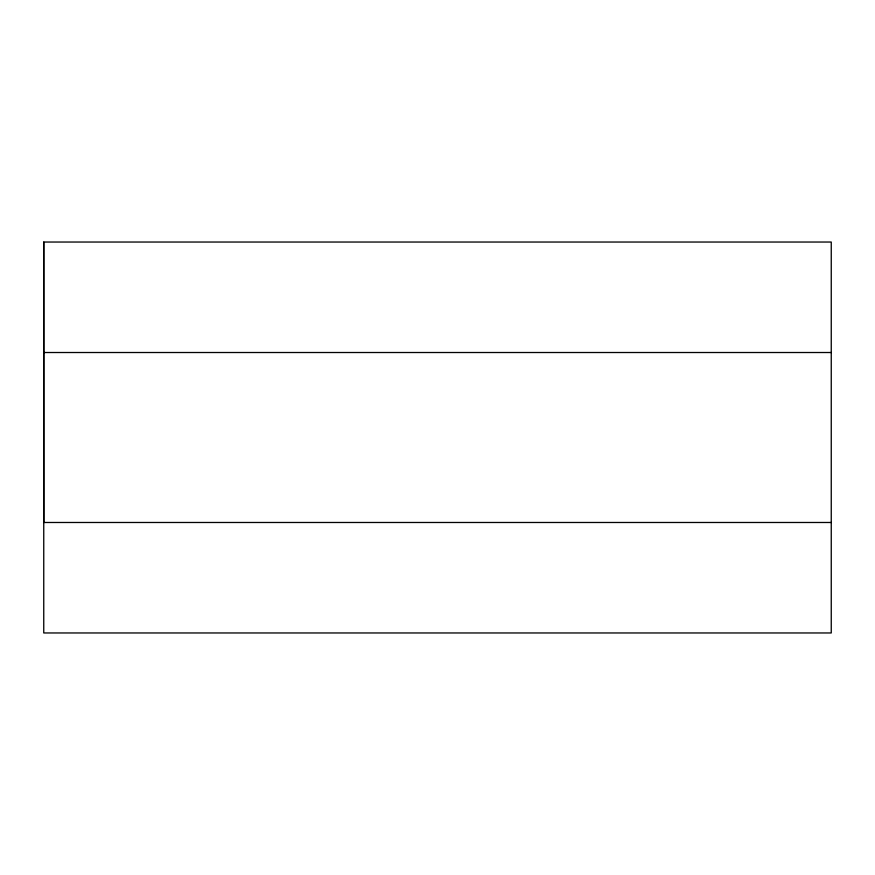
<?xml version="1.0" encoding="UTF-8"?>
<svg xmlns="http://www.w3.org/2000/svg" width="875" height="875" viewBox="0 0 875 875"><rect width="100%" height="100%" fill="white"/><g stroke="black" fill="none" stroke-linecap="round" stroke-linejoin="round"><path stroke-width="1.31" d="M43.75 242.036L831.25 242.036L831.25 632.964L43.75 632.964L43.75 242.036L43.816 522.484L831.25 522.484M43.75 352.516L831.25 352.516"/></g></svg>
